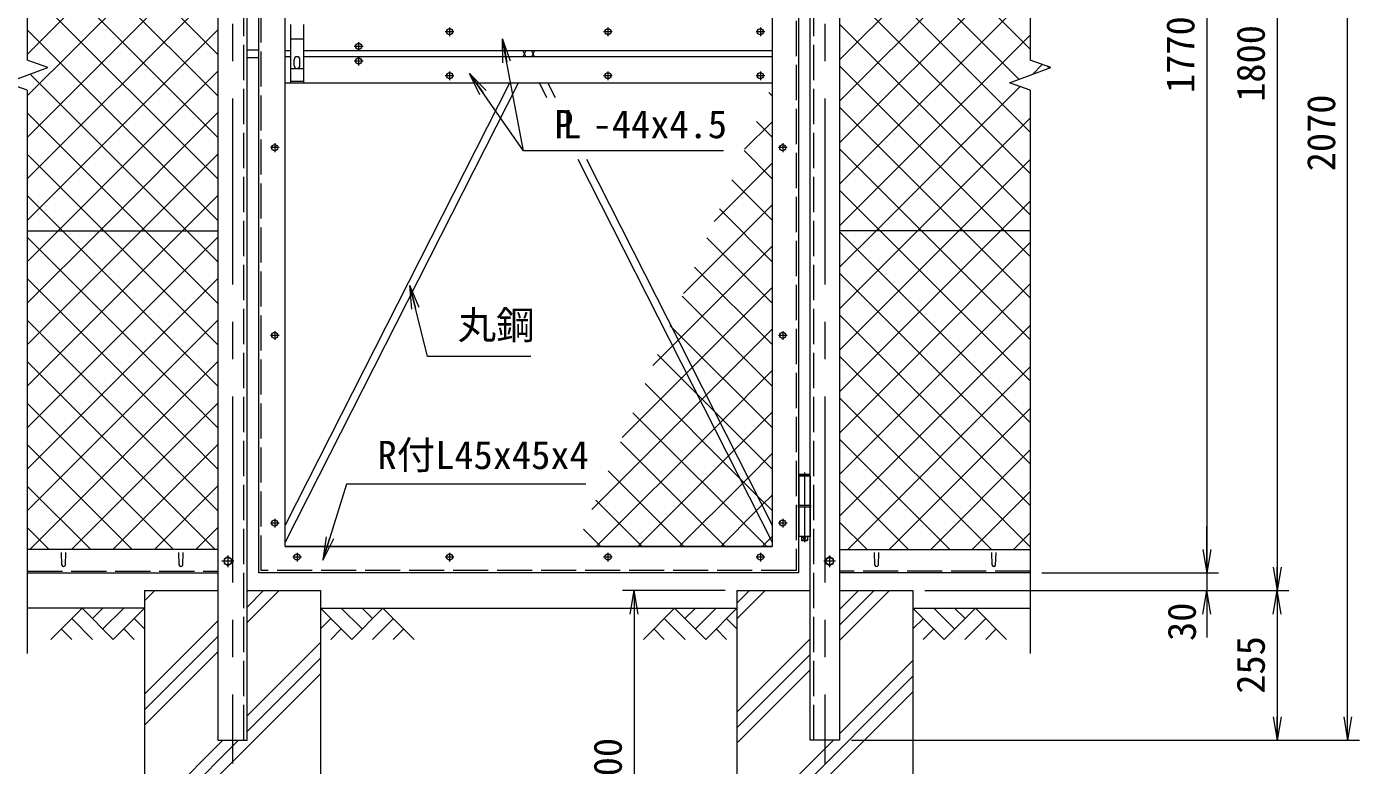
# Model space of a CAD drawing. Units: millimetres at full size. Extents: x -4200 to 4200, y -2970 to 2970.
# Drawn here: x -2963 to -690, y -837 to 423 of the extents above; entities that cross this region are included whole.
import ezdxf
from ezdxf.enums import TextEntityAlignment as Align

# ---------------------------------------------------------------- set-up
doc = ezdxf.new("R2010")
doc.units = ezdxf.units.MM
doc.header["$LTSCALE"] = 10
doc.linetypes.add('DASHED', pattern=[7.5, 6, -1.5])
doc.linetypes.add('USER1', pattern=[50.8, 31.75, -6.35, 6.35, -6.35])
for name, color, linetype, lineweight in [('0-1_D-STR1', 1, 'Continuous', 18), ('0-2_D-BMK', 2, 'USER1', 13), ('0-3_D-STR3', 3, 'Continuous', 13), ('0-4_D-STR4', 7, 'Continuous', 18), ('0-5_D-STR-DIM', 7, 'Continuous', 13), ('0-6_D-BGD', 7, 'Continuous', 18), ('0-7_0', 7, 'Continuous', 18), ('0-8_D-DCR-HCH', 7, 'Continuous', 13), ('0-9_D-STR-TXT', 7, 'Continuous', 13), ('0-A_D-STR2', 7, 'Continuous', 13)]:
    doc.layers.add(name, color=color, linetype=linetype, lineweight=lineweight)
doc.styles.add('ＭＳ ゴシック', font='')
doc.styles.get('ＭＳ ゴシック').set_extended_font_data('MS Gothic')

# ---------------------------------------------------------------- blocks, each defined once
blk = doc.blocks.new('_Open')
at = {"layer": '0-7_0'}
blk.add_line((-10, 1.667), (0, 0), dxfattribs=at)
blk.add_lwpolyline([(-10, -1.667), (0, 0), (-10, 0)], dxfattribs=at)

msp = doc.modelspace()

# ---------------------------------------------------------------- linework, layer by layer
at = {"layer": '0-1_D-STR1'}
for p, q in [((-2636.55, 1276.37), (-2636.55, -793.63)), ((-1576.55, 1276.37), (-1576.55, -793.63)), ((-2521.55, -463.63), (-2521.55, 1216.37)), ((-1691.55, 1216.37), (-1691.55, -463.63)), ((-2586.55, -793.63), (-2586.55, 1156.37)), ((-2512.54, 381.37), (-2521.55, 381.37)), ((-2512.54, 371.37), (-2521.55, 371.37)), ((-1691.55, 381.37), (-2490.54, 381.37)), ((-1691.55, 371.37), (-2490.54, 371.37)), ((-1691.55, 326.37), (-2521.55, 326.37)), ((-2636.55, -468.63), (-2961.55, -468.63)), ((-2902.55, -495.5), (-2903.3, -474)), ((-2896.55, -495.5), (-2895.8, -474)), ((-2702.55, -495.5), (-2703.3, -474)), ((-2696.55, -495.5), (-2695.8, -474)), ((-1691.55, -463.63), (-2521.55, -463.63)), ((-2521.55, -463.63), (-1691.55, -463.63)), ((-1576.55, -468.63), (-1251.55, -468.63)), ((-1516.55, -495.5), (-1517.3, -474)), ((-1510.55, -495.5), (-1509.8, -474)), ((-1316.55, -495.5), (-1317.3, -474)), ((-1310.55, -495.5), (-1309.8, -474)), ((-2961.55, -508.63), (-2636.55, -508.63)), ((-1251.55, -508.63), (-1576.55, -508.63)), ((-2636.55, -793.63), (-2586.55, -793.63))]:
    msp.add_line(p, q, dxfattribs=at)
at = {"layer": '0-1_D-STR1', "linetype": 'DASHED'}
for p, q in [((-1620.55, -793.63), (-1620.55, 1276.37)), ((-2562.55, -504.63), (-2562.55, 1257.37)), ((-2592.55, -793.63), (-2592.55, 1156.37)), ((-2961.55, -505.63), (-2636.55, -505.63)), ((-1650.55, -504.63), (-2562.55, -504.63)), ((-1251.55, -505.63), (-1576.55, -505.63))]:
    msp.add_line(p, q, dxfattribs=at)
at = {"layer": '0-1_D-STR1'}
msp.add_lwpolyline([(-1576.55, -793.63), (-1626.55, -793.63), (-1626.55, 1276.37), (-1576.55, 1276.37)], dxfattribs=at)
msp.add_lwpolyline([(-1646.55, 1261.37), (-1646.55, -508.63), (-2566.55, -508.63), (-2566.55, 1261.37)], close=True, dxfattribs=at)
at = {"layer": '0-1_D-STR1', "linetype": 'DASHED'}
msp.add_lwpolyline([(-2562.55, 1257.37), (-1650.55, 1257.37), (-1650.55, -504.63)], dxfattribs=at)
at = {"layer": '0-1_D-STR1'}
for centre in [(-2899.55, -494.25), (-2699.55, -494.25), (-1513.55, -494.25), (-1313.55, -494.25)]:
    msp.add_arc(centre, 3.25, 202.61986, 337.38014, dxfattribs=at)
at = {"layer": '0-2_D-BMK'}
for p, q in [((-2611.55, 1316.37), (-2611.55, -833.63)), ((-1601.55, 1316.37), (-1601.55, -833.63)), ((-2234.11, 413.87), (-2248.99, 413.87)), ((-2241.55, 421.31), (-2241.55, 406.43)), ((-1964.11, 413.87), (-1978.99, 413.87)), ((-1971.55, 421.31), (-1971.55, 406.43)), ((-1704.11, 413.87), (-1718.99, 413.87)), ((-1711.55, 421.31), (-1711.55, 406.43)), ((-2389.11, 388.87), (-2403.99, 388.87)), ((-2396.55, 396.31), (-2396.55, 381.43)), ((-2389.11, 363.87), (-2403.99, 363.87)), ((-2396.55, 371.31), (-2396.55, 356.43)), ((-2241.55, 346.31), (-2241.55, 331.43)), ((-1971.55, 346.31), (-1971.55, 331.43)), ((-1711.55, 346.31), (-1711.55, 331.43)), ((-2234.11, 338.87), (-2248.99, 338.87)), ((-1964.11, 338.87), (-1978.99, 338.87)), ((-1704.11, 338.87), (-1718.99, 338.87)), ((-2532.11, 216.37), (-2546.99, 216.37)), ((-2539.55, 223.81), (-2539.55, 208.93)), ((-1666.11, 216.37), (-1680.99, 216.37)), ((-1673.55, 223.81), (-1673.55, 208.93)), ((-2532.11, -103.63), (-2546.99, -103.63)), ((-2539.55, -96.19), (-2539.55, -111.07)), ((-1666.11, -103.63), (-1680.99, -103.63)), ((-1673.55, -96.19), (-1673.55, -111.07)), ((-1636.55, -337.23), (-1636.55, -456.39)), ((-2532.11, -423.63), (-2546.99, -423.63)), ((-2539.55, -416.19), (-2539.55, -431.07)), ((-1666.11, -423.63), (-1680.99, -423.63)), ((-1673.55, -416.19), (-1673.55, -431.07)), ((-2501.55, -474.19), (-2501.55, -489.07)), ((-2241.55, -474.19), (-2241.55, -489.07)), ((-1971.55, -474.19), (-1971.55, -489.07)), ((-1711.55, -474.19), (-1711.55, -489.07)), ((-2609.55, -488.63), (-2629.55, -488.63)), ((-2619.55, -478.63), (-2619.55, -498.63)), ((-2494.11, -481.63), (-2508.99, -481.63)), ((-2234.11, -481.63), (-2248.99, -481.63)), ((-1964.11, -481.63), (-1978.99, -481.63)), ((-1704.11, -481.63), (-1718.99, -481.63)), ((-1583.55, -488.63), (-1603.55, -488.63)), ((-1593.55, -478.63), (-1593.55, -498.63))]:
    msp.add_line(p, q, dxfattribs=at)
at = {"layer": '0-3_D-STR3'}
for p, q in [((-2512.55, 426.37), (-2512.55, 326.37)), ((-2490.55, 426.37), (-2490.55, 326.37)), ((-2586.55, 382.87), (-2566.55, 382.87)), ((-2586.55, 369.87), (-2566.55, 369.87)), ((-2506.55, 356.37), (-2506.55, 366.37)), ((-2496.55, 356.37), (-2496.55, 366.37)), ((-2111.3, 381.37), (-2116.37, 371.37)), ((-2116.37, 381.37), (-2111.3, 371.37)), ((-2096.72, 381.37), (-2101.79, 371.37)), ((-2101.79, 381.37), (-2096.72, 371.37)), ((-2139.2, 326.37), (-2521.55, -427.41)), ((-2124.62, 326.37), (-2521.55, -456.14)), ((-2088.47, 326.37), (-2076.02, 301.83)), ((-2073.9, 326.37), (-2061.45, 301.83)), ((-2022.66, 196.63), (-1691.55, -456.14)), ((-2008.09, 196.63), (-1691.55, -427.41)), ((-2961.55, 74.62), (-2636.55, 74.62)), ((-1251.55, 74.62), (-1576.55, 74.62)), ((-1646.05, -341.63), (-1645.05, -340.63)), ((-1628.05, -340.63), (-1645.05, -340.63)), ((-1628.05, -340.63), (-1627.05, -341.63)), ((-1626.85, -343.63), (-1646.25, -343.63)), ((-1646.25, -343.63), (-1646.25, -393.63)), ((-1646.05, -341.63), (-1646.05, -343.63)), ((-1646.05, -341.63), (-1627.05, -341.63)), ((-1627.05, -341.63), (-1627.05, -343.63)), ((-1626.85, -343.63), (-1626.85, -393.63)), ((-1626.05, -393.63), (-1647.05, -393.63)), ((-1647.05, -393.63), (-1647.05, -396.63)), ((-1626.05, -396.63), (-1647.05, -396.63)), ((-1646.25, -396.63), (-1646.25, -446.63)), ((-1626.85, -396.63), (-1626.85, -446.63)), ((-1626.05, -393.63), (-1626.05, -396.63)), ((-1626.85, -446.63), (-1646.25, -446.63)), ((-1641.55, -446.63), (-1641.55, -452.63)), ((-1640.55, -453.63), (-1641.55, -452.63)), ((-1632.55, -453.63), (-1640.55, -453.63)), ((-1631.55, -446.63), (-1631.55, -452.63))]:
    msp.add_line(p, q, dxfattribs=at)
at = {"layer": '0-3_D-STR3', "linetype": 'DASHED'}
for p, q in [((-2490.55, 401.37), (-2512.55, 401.37)), ((-2512.55, 351.37), (-2490.55, 351.37)), ((-2490.55, 329.37), (-2512.55, 329.37))]:
    msp.add_line(p, q, dxfattribs=at)
at = {"layer": '0-3_D-STR3'}
msp.add_lwpolyline([(-1632.55, -453.63), (-1631.55, -452.63), (-1641.55, -452.63)], dxfattribs=at)
for points in [[(-2613.05, -484.88), (-2619.55, -481.13), (-2626.05, -484.88), (-2626.05, -492.39), (-2619.55, -496.14), (-2613.05, -492.39)], [(-1587.05, -484.88), (-1593.55, -481.13), (-1600.05, -484.88), (-1600.05, -492.39), (-1593.55, -496.14), (-1587.05, -492.39)]]:
    msp.add_lwpolyline(points, close=True, dxfattribs=at)
for centre, radius in [((-2241.55, 413.87), 5.25), ((-1971.55, 413.87), 5.25), ((-1711.55, 413.87), 5.25), ((-2396.55, 388.87), 5.25), ((-2396.55, 363.87), 5.25), ((-2241.55, 338.87), 5.25), ((-1971.55, 338.87), 5.25), ((-1711.55, 338.87), 5.25), ((-2539.55, 216.37), 5.25), ((-1673.55, 216.37), 5.25), ((-2539.55, -103.63), 5.25), ((-1673.55, -103.63), 5.25), ((-2539.55, -423.63), 5.25), ((-1673.55, -423.63), 5.25), ((-1636.55, -448.63), 2), ((-2501.55, -481.63), 5.25), ((-2241.55, -481.63), 5.25), ((-1971.55, -481.63), 5.25), ((-1711.55, -481.63), 5.25), ((-2619.55, -488.63), 6.25), ((-1593.55, -488.63), 6.25)]:
    msp.add_circle(centre, radius, dxfattribs=at)
for centre, start, end in [((-2501.55, 366.37), 0.00035, 180.00001), ((-2501.55, 356.37), 180.00002, 0.00001)]:
    msp.add_arc(centre, 5, start, end, dxfattribs=at)
at = {"layer": '0-4_D-STR4'}
for p, q in [((-2761.55, -538.63), (-2761.55, -1138.63)), ((-2761.55, -538.63), (-2636.55, -538.63)), ((-2586.55, -538.63), (-2461.55, -538.63)), ((-2461.55, -538.63), (-2461.55, -1138.63)), ((-1751.55, -538.63), (-1751.55, -1138.63)), ((-1751.55, -538.63), (-1626.55, -538.63)), ((-1576.55, -538.63), (-1451.55, -538.63)), ((-1451.55, -538.63), (-1451.55, -1138.63))]:
    msp.add_line(p, q, dxfattribs=at)
at = {"layer": '0-5_D-STR-DIM'}
for p, q in [((-2961.55, 1325.82), (-2961.55, 365.59)), ((-1251.55, 1325.82), (-1251.55, 365.59)), ((-710.5, -793.63), (-710.5, 1276.37)), ((-950.5, 1261.37), (-950.5, -508.63)), ((-830.5, 1261.37), (-830.5, -538.63)), ((-2926.31, 352.77), (-2961.55, 365.59)), ((-1216.31, 352.77), (-1251.55, 365.59)), ((-2996.78, 327.12), (-2926.31, 352.77)), ((-1286.78, 327.12), (-1216.31, 352.77)), ((-2961.55, 314.29), (-2996.78, 327.12)), ((-1251.55, 314.29), (-1286.78, 327.12)), ((-2961.55, 314.29), (-2961.55, -645.94)), ((-1251.55, 314.29), (-1251.55, -645.94)), ((-950.5, -468.63), (-950.5, -428.63)), ((-1231.55, -508.63), (-930.5, -508.63)), ((-1231.55, -508.63), (-930.5, -508.63)), ((-950.5, -508.63), (-950.5, -538.63)), ((-1771.55, -538.63), (-1946.76, -538.63)), ((-1926.76, -538.63), (-1926.76, -1138.63)), ((-1431.55, -538.63), (-810.5, -538.63)), ((-1431.55, -538.63), (-930.5, -538.63)), ((-1431.55, -538.63), (-810.5, -538.63)), ((-830.5, -538.63), (-830.5, -793.63)), ((-950.5, -578.63), (-950.5, -618.63)), ((-1556.55, -793.63), (-810.5, -793.63)), ((-1556.55, -793.63), (-690.5, -793.63))]:
    msp.add_line(p, q, dxfattribs=at)
at = {"layer": '0-6_D-BGD'}
for p, q in [((-2761.55, -568.63), (-2961.55, -568.63)), ((-2461.55, -568.63), (-1751.55, -568.63)), ((-1451.55, -568.63), (-1251.55, -568.63))]:
    msp.add_line(p, q, dxfattribs=at)
at = {"layer": '0-8_D-DCR-HCH'}
for p, q in [((-2761.55, -556.06), (-2744.12, -538.63)), ((-2586.55, -593.19), (-2531.99, -538.63)), ((-2586.55, -566.67), (-2558.5, -538.63)), ((-2586.55, -540.16), (-2585.02, -538.63)), ((-1751.55, -586.72), (-1703.46, -538.63)), ((-1751.55, -560.2), (-1729.98, -538.63)), ((-1576.55, -623.85), (-1491.33, -538.63)), ((-1576.55, -597.33), (-1517.84, -538.63)), ((-1576.55, -570.82), (-1544.36, -538.63)), ((-2867.97, -568.63), (-2921.18, -621.84)), ((-2885.71, -586.37), (-2850.07, -621.84)), ((-2867.97, -568.63), (-2814.76, -621.84)), ((-2850.23, -586.37), (-2832.5, -568.63)), ((-2832.5, -604.11), (-2797.02, -568.63)), ((-2814.76, -621.84), (-2761.55, -568.63)), ((-2779.28, -586.37), (-2761.55, -604.03)), ((-2761.55, -715.16), (-2636.55, -590.16)), ((-2408.33, -621.84), (-2461.55, -568.63)), ((-2443.81, -586.37), (-2461.55, -604.03)), ((-2390.6, -604.11), (-2426.07, -568.63)), ((-2355.12, -568.63), (-2408.33, -621.84)), ((-2372.77, -586.46), (-2390.6, -568.63)), ((-2337.38, -586.37), (-2373.02, -621.84)), ((-2355.12, -568.63), (-2301.91, -621.84)), ((-1857.97, -568.63), (-1911.18, -621.84)), ((-1875.71, -586.37), (-1840.07, -621.84)), ((-1857.97, -568.63), (-1804.76, -621.84)), ((-1840.23, -586.37), (-1822.5, -568.63)), ((-1822.5, -604.11), (-1787.02, -568.63)), ((-1804.76, -621.84), (-1751.55, -568.63)), ((-1769.28, -586.37), (-1751.55, -604.03)), ((-1398.33, -621.84), (-1451.55, -568.63)), ((-1433.81, -586.37), (-1451.55, -604.03)), ((-1380.6, -604.11), (-1416.07, -568.63)), ((-1345.12, -568.63), (-1398.33, -621.84)), ((-1362.77, -586.46), (-1380.6, -568.63)), ((-1327.38, -586.37), (-1363.02, -621.84)), ((-1345.12, -568.63), (-1291.91, -621.84)), ((-2903.44, -604.11), (-2885.63, -621.84)), ((-2797.02, -604.11), (-2779.2, -621.84)), ((-2426.07, -604.11), (-2443.89, -621.84)), ((-2319.65, -604.11), (-2337.47, -621.84)), ((-1893.44, -604.11), (-1875.63, -621.84)), ((-1787.02, -604.11), (-1769.2, -621.84)), ((-1416.07, -604.11), (-1433.89, -621.84)), ((-1309.65, -604.11), (-1327.47, -621.84)), ((-2761.55, -741.67), (-2636.55, -616.67)), ((-2586.55, -752.29), (-2461.55, -627.29)), ((-1751.55, -745.82), (-1626.55, -620.82)), ((-2761.55, -768.19), (-2636.55, -643.19)), ((-2586.55, -778.81), (-2461.55, -653.81)), ((-1751.55, -772.33), (-1626.55, -647.33)), ((-1576.55, -782.95), (-1451.55, -657.95)), ((-2761.55, -980.32), (-2461.55, -680.32)), ((-1751.55, -798.85), (-1626.55, -673.85)), ((-1751.55, -984.47), (-1451.55, -684.47)), ((-1751.55, -1010.98), (-1451.55, -710.98)), ((-2761.55, -953.81), (-2601.37, -793.63)), ((-2761.55, -927.29), (-2627.89, -793.63)), ((-1751.55, -957.95), (-1587.23, -793.63))]:
    msp.add_line(p, q, dxfattribs=at)
at = {"layer": '0-9_D-STR-TXT'}
msp.add_line((-2115.42, 210.96), (-2151.05, 399.71), dxfattribs=at)
for points in [[(-1774.39, 210.96), (-2115.42, 210.96), (-2206.2, 341.25)], [(-2103.08, -139.65), (-2279.39, -139.65), (-2308.69, -20.73)], [(-2009.3, -357.51), (-2417.33, -357.51), (-2456.95, -485.01)]]:
    msp.add_lwpolyline(points, dxfattribs=at)
at = {"layer": '0-A_D-STR2'}
for p, q in [((-2961.55, 375.31), (-2672.24, 664.62)), ((-2636.55, 375.22), (-2925.95, 664.62)), ((-1576.55, 366.1), (-1278.03, 664.62)), ((-1270.77, 332.94), (-1576.55, 638.72)), ((-2961.55, 304.6), (-2636.55, 629.6)), ((-2636.55, 304.51), (-2961.55, 629.51)), ((-1576.55, 295.39), (-1251.55, 620.39)), ((-1251.55, 243.01), (-1576.55, 568.01)), ((-2961.55, 233.89), (-2636.55, 558.89)), ((-2636.55, 233.8), (-2961.55, 558.8)), ((-1576.55, 224.68), (-1251.55, 549.68)), ((-2961.55, 163.18), (-2636.55, 488.18)), ((-2636.55, 163.08), (-2961.55, 488.08)), ((-1251.55, 172.3), (-1576.55, 497.3)), ((-1576.55, 153.97), (-1251.55, 478.97)), ((-2961.55, 92.47), (-2636.55, 417.47)), ((-2636.55, 92.37), (-2961.55, 417.37)), ((-1251.55, 101.59), (-1576.55, 426.59)), ((-1576.55, 83.26), (-1251.55, 408.26)), ((-2908.69, 74.62), (-2636.55, 346.76)), ((-1295.29, 74.62), (-1576.55, 355.88)), ((-1247.78, 341.31), (-1230.98, 358.11)), ((-1218.93, 351.81), (-1221.93, 354.81)), ((-1691.55, 304.82), (-1697.35, 310.62)), ((-1251.55, 313.72), (-1252.44, 314.62)), ((-2760.21, 74.62), (-2961.55, 275.95)), ((-2837.98, 74.62), (-2636.55, 276.05)), ((-1366, 74.62), (-1576.55, 285.17)), ((-1738.54, 213.57), (-1691.55, 260.56)), ((-1691.55, 234.11), (-1718.42, 260.98)), ((-1443.76, 74.62), (-1251.55, 266.83)), ((-2830.92, 74.62), (-2961.55, 205.24)), ((-2767.27, 74.62), (-2636.55, 205.34)), ((-1691.55, 163.4), (-1739.48, 211.34)), ((-1436.71, 74.62), (-1576.55, 214.46)), ((-1790.68, 90.72), (-1691.55, 189.85)), ((-1373.05, 74.62), (-1251.55, 196.12)), ((-1691.55, 92.69), (-1760.55, 161.7)), ((-1507.42, 74.62), (-1576.55, 143.74)), ((-2901.63, 74.62), (-2961.55, 134.53)), ((-2696.56, 74.62), (-2636.55, 134.63)), ((-1842.81, -32.13), (-1691.55, 119.14)), ((-1302.34, 74.62), (-1251.55, 125.41)), ((-1691.55, 21.98), (-1781.62, 112.05)), ((-2961.55, 21.76), (-2908.69, 74.62)), ((-2961.55, -48.95), (-2837.98, 74.62)), ((-2961.55, -119.66), (-2767.27, 74.62)), ((-2961.55, -190.37), (-2696.56, 74.62)), ((-2636.55, -190.47), (-2901.63, 74.62)), ((-2636.55, -119.76), (-2830.92, 74.62)), ((-2636.55, -49.05), (-2760.21, 74.62)), ((-1576.55, -58.17), (-1443.76, 74.62)), ((-1576.55, -128.88), (-1373.05, 74.62)), ((-1576.55, -199.59), (-1302.34, 74.62)), ((-1251.55, -251.97), (-1576.55, 73.03)), ((-1251.55, -181.26), (-1507.42, 74.62)), ((-1251.55, -110.54), (-1436.71, 74.62)), ((-1251.55, -39.83), (-1366, 74.62)), ((-1251.55, 30.88), (-1295.29, 74.62)), ((-2961.55, -261.08), (-2636.55, 63.92)), ((-2636.55, -261.18), (-2961.55, 63.82)), ((-1851.68, -111.71), (-1691.55, 48.43)), ((-1691.55, -48.73), (-1802.69, 62.41)), ((-1576.55, -270.3), (-1251.55, 54.7)), ((-1691.55, -119.44), (-1823.76, 12.77)), ((-1251.55, -322.68), (-1576.55, 2.32)), ((-2961.55, -331.79), (-2636.55, -6.79)), ((-2636.55, -331.89), (-2961.55, -6.89)), ((-1827.89, -158.62), (-1691.55, -22.28)), ((-1576.55, -341.01), (-1251.55, -16.01)), ((-1691.55, -190.15), (-1844.83, -36.87)), ((-2961.55, -402.51), (-2636.55, -77.51)), ((-2636.55, -402.6), (-2961.55, -77.6)), ((-1251.55, -393.39), (-1576.55, -68.39)), ((-1576.55, -411.72), (-1251.55, -86.72)), ((-1861.35, -121.38), (-1851.68, -111.71)), ((-1804.09, -205.54), (-1691.55, -92.99)), ((-1894.95, -154.98), (-1861.35, -121.38)), ((-2641.23, -468.63), (-2961.55, -148.31)), ((-2956.96, -468.63), (-2636.55, -148.22)), ((-1837.56, -168.29), (-1827.89, -158.62)), ((-1251.55, -464.1), (-1576.55, -139.1)), ((-1562.75, -468.63), (-1251.55, -157.43)), ((-1947.09, -277.83), (-1837.56, -168.29)), ((-1780.29, -252.45), (-1691.55, -163.7)), ((-2711.94, -468.63), (-2961.55, -219.02)), ((-2886.25, -468.63), (-2636.55, -218.93)), ((-1999.23, -400.67), (-1813.76, -215.21)), ((-1813.76, -215.21), (-1804.09, -205.54)), ((-1317.72, -468.63), (-1576.55, -209.81)), ((-1700.91, -463.63), (-1929.1, -235.44)), ((-1756.5, -299.36), (-1691.55, -234.41)), ((-1492.04, -468.63), (-1251.55, -228.14)), ((-1991.48, -463.63), (-1789.96, -262.12)), ((-1789.96, -262.12), (-1780.29, -252.45)), ((-2782.65, -468.63), (-2961.55, -289.73)), ((-2815.54, -468.63), (-2636.55, -289.64)), ((-1771.62, -463.63), (-1950.17, -285.08)), ((-1388.43, -468.63), (-1576.55, -280.52)), ((-1920.76, -463.63), (-1766.17, -309.03)), ((-1766.17, -309.03), (-1756.5, -299.36)), ((-1732.7, -346.28), (-1691.55, -305.12)), ((-1421.33, -468.63), (-1251.55, -298.85)), ((-1842.33, -463.63), (-1971.24, -334.72)), ((-2853.36, -468.63), (-2961.55, -360.44)), ((-2744.83, -468.63), (-2636.55, -360.35)), ((-1850.05, -463.63), (-1742.37, -355.95)), ((-1742.37, -355.95), (-1732.7, -346.28)), ((-1459.14, -468.63), (-1576.55, -351.23)), ((-1913.04, -463.63), (-1992.31, -384.37)), ((-1708.9, -393.19), (-1691.55, -375.84)), ((-1350.62, -468.63), (-1251.55, -369.56)), ((-1779.34, -463.63), (-1718.57, -402.86)), ((-1718.57, -402.86), (-1708.9, -393.19)), ((-2924.07, -468.63), (-2961.55, -431.15)), ((-2674.12, -468.63), (-2636.55, -431.06)), ((-1529.85, -468.63), (-1576.55, -421.94)), ((-1983.75, -463.63), (-2013.38, -434.01)), ((-1279.91, -468.63), (-1251.55, -440.27))]:
    msp.add_line(p, q, dxfattribs=at)
for points in [[(-1251.55, 384.43), (-1531.73, 664.62), (-1576.55, 709.43)], [(-2636.55, 21.66), (-2689.5, 74.62), (-2956.62, 341.73)], [(-1576.55, 12.55), (-1514.47, 74.62), (-1268.6, 320.5)], [(-1691.55, -260.86), (-1862.99, -89.42), (-1865.9, -86.51)], [(-1691.55, -331.57), (-1790.2, -232.92), (-1819.78, -203.34), (-1886.96, -136.16)], [(-1691.55, -402.29), (-1717.41, -376.42), (-1746.99, -346.84), (-1908.03, -185.8)], [(-1708.63, -463.63), (-1694.78, -449.78), (-1691.55, -446.55)]]:
    msp.add_lwpolyline(points, dxfattribs=at)

# ---------------------------------------------------------------- block references
at = {"layer": '0-5_D-STR-DIM', "xscale": 4, "yscale": 4}
for p, rotation in [((-950.5, -508.63), 270), ((-950.5, -508.63), 270), ((-830.5, -538.63), 270), ((-1926.76, -538.63), 90), ((-950.5, -538.63), 90), ((-830.5, -538.63), 90), ((-830.5, -793.63), 270), ((-710.5, -793.63), 270)]:
    msp.add_blockref('_Open', p, dxfattribs=dict(at, rotation=rotation))
at = {"layer": '0-9_D-STR-TXT', "xscale": 4, "yscale": 4}
for p, rotation in [((-2151.42, 401.67), 100.69123), ((-2207.34, 342.89), 124.86903), ((-2309.16, -18.79), 103.84045), ((-2457.55, -486.92), 252.73639)]:
    msp.add_blockref('_Open', p, dxfattribs=dict(at, rotation=rotation))

# ---------------------------------------------------------------- texts
at = {"layer": '0-5_D-STR-DIM', "style": 'ＭＳ ゴシック'}
for s, p in [('1770', (-957.25, 309.45)), ('1800', (-837.25, 294.45)), ('2070', (-717.25, 176.1)), ('30', (-954.85, -624.53)), ('255', (-837.25, -714.5)), ('600', (-1933.51, -887.9))]:
    msp.add_text(s, height=48.09, rotation=90, dxfattribs=at).set_placement(p, align=Align.BOTTOM_LEFT)
at = {"layer": '0-9_D-STR-TXT', "style": 'ＭＳ ゴシック'}
for s, p in [('P -44x4.5', (-2062.97, 217.96)), ('L', (-2049.12, 217.96)), ('丸鋼', (-2227.7, -124.52)), ('R付L45x45x4', (-2364.38, -345.93))]:
    msp.add_text(s, height=48.09, dxfattribs=at).set_placement(p, align=Align.BOTTOM_LEFT)

doc.saveas('drawing.dxf')
